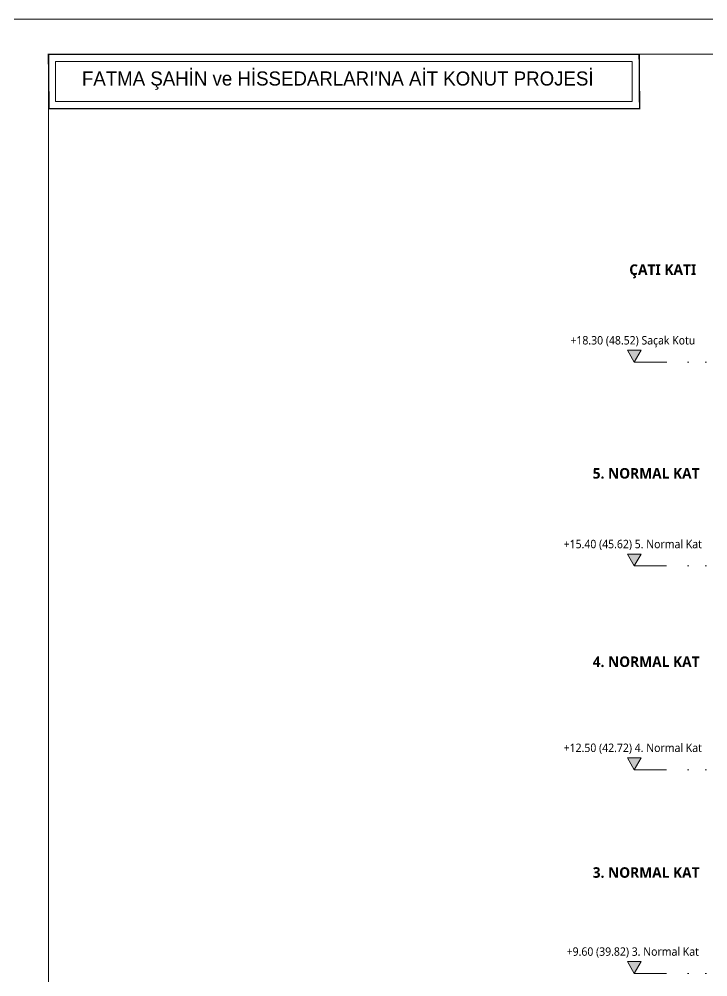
# Model space of a CAD drawing. Header units: metres. Extents: x 14968 to 56958, y -40276 to -31129.
# Drawn here: x 40981 to 41961, y -35839 to -34476 of the extents above; entities that cross this region are included whole.
import ezdxf
from ezdxf.enums import TextEntityAlignment as Align

# ---------------------------------------------------------------- set-up
doc = ezdxf.new("R2010")
doc.units = ezdxf.units.M
doc.linetypes.add('DOT', pattern=[0.25, 0, -0.25])
for name, color, linetype, lineweight in [('A ANTET', 7, 'Continuous', 13), ('A KOT KESİT', 51, 'Continuous', 15), ('A YAZI', 7, 'Continuous', 13), ('A YAZI VAZ', 7, 'Continuous', 13)]:
    doc.layers.add(name, color=color, linetype=linetype, lineweight=lineweight)
doc.layers.add('A KOT KESİT KAT HİZASI', color=7, linetype='DOT', lineweight=15, true_color=0xffff7f)
doc.styles.add('HİB ARIAL 95', font='arial.ttf', dxfattribs={"width": 0.95})
doc.styles.add('HİB Segoe Semibold', font='')
doc.styles.add('HİB Segoe Semilight .95', font='segoeuisl.ttf', dxfattribs={"width": 0.9})
doc.styles.get('HİB Segoe Semibold').set_extended_font_data('Segoe UI Semibold')

# ---------------------------------------------------------------- blocks, each defined once
blk = doc.blocks.new('KOT KESİT')
at = {"layer": 'A KOT KESİT', "transparency": 33554687}
h = blk.add_hatch(color=256, dxfattribs=at)
h.dxf.hatch_style = 1
h.paths.add_polyline_path([(9.7, 16.9), (-9.7, 16.9), (0, 0)])
at = {"layer": 'A KOT KESİT'}
blk.add_line((0, 0), (46.1, 0), dxfattribs=at)
blk.add_lwpolyline([(9.7, 16.9), (-9.7, 16.9), (0, 0)], close=True, dxfattribs=at)
at = {"layer": 'A KOT KESİT', "ltscale": 100, "transparency": 33554687, "style": 'HİB Segoe Semilight .95', "width": 0.95}
blk.add_attdef('YAZI', text='', height=12, dxfattribs=at).set_placement((-2.1, 25.2), align=Align.CENTER)

msp = doc.modelspace()

# ---------------------------------------------------------------- linework, layer by layer
at = {"layer": 'A ANTET'}
msp.add_lwpolyline([(28638.9, -34475.9), (56958.3, -34475.9), (56958.3, -37375.9), (28638.9, -37375.9)], close=True, dxfattribs=at)
at = {"layer": 'A ANTET', "linetype": 'ByBlock', "ltscale": 100}
msp.add_lwpolyline([(41023.6, -34603.3, 2.02, 2.02, 0), (41863.6, -34603.3, 2.02, 2.02, 0), (41863, -34525.9, 2.02, 2.02, 0), (41022.9, -34525.9, 2.02, 2.02, 0)], format="xyseb", close=True, dxfattribs=at)
msp.add_lwpolyline([(41033.1, -34536), (41853.1, -34536), (41853.1, -34593.2), (41033.1, -34593.2)], close=True, dxfattribs=at)
at = {"layer": 'A KOT KESİT KAT HİZASI', "ltscale": 100}
for p, q in [((41932.6, -34964.1), (43490.3, -34964.1)), ((41932.6, -35254.1), (43490.3, -35254.1)), ((41932.6, -35544.1), (43490.3, -35544.1)), ((41932.6, -35834.1), (43490.3, -35834.1))]:
    msp.add_line(p, q, dxfattribs=at)
at = {"layer": 'A YAZI VAZ', "ltscale": 0.5}
msp.add_lwpolyline([(41022.9, -34525.9), (43748.2, -34525.9), (43748.2, -37325.9), (41022.9, -37325.9)], close=True, dxfattribs=at)

# ---------------------------------------------------------------- block references
at = {"layer": 'A KOT KESİT'}
for p, values in [((41856.1, -34964.1), {'YAZI': '+18.30 (48.52) Saçak Kotu'}), ((41856, -35254.1), {'YAZI': '+15.40 (45.62) 5. Normal Kat'}), ((41856, -35544.1), {'YAZI': '+12.50 (42.72) 4. Normal Kat'}), ((41856, -35834.1), {'YAZI': '+9.60 (39.82) 3. Normal Kat'})]:
    msp.add_blockref('KOT KESİT', p, dxfattribs=at).add_auto_attribs(values)

# ---------------------------------------------------------------- texts
at = {"layer": 'A ANTET', "linetype": 'ByBlock', "ltscale": 100, "insert": (41806.9, -34563.4), "char_height": 20, "width": 1472.855, "attachment_point": 5, "style": 'HİB ARIAL 95'}
msp.add_mtext("\\pxql;FATMA ŞAHİN ve HİSSEDARLARI'NA AİT KONUT PROJESİ", dxfattribs=at)
at = {"layer": 'A YAZI', "ltscale": 100, "char_height": 15, "width": 265.894, "attachment_point": 3, "style": 'HİB Segoe Semibold'}
for s, insert in [('\\pxi-3,l4,qc,t4;ÇATI KATI', (42022, -34824.8)), ('\\pxi-3,l4,qc,t4;5. NORMAL KAT', (41998.3, -35114.8)), ('\\pxi-3,l4,qc,t4;4. NORMAL KAT', (41998.3, -35382.9)), ('\\pxi-3,l4,qc,t4;3. NORMAL KAT', (41998.3, -35682.9))]:
    msp.add_mtext(s, dxfattribs=dict(at, insert=insert))

doc.saveas('drawing.dxf')
